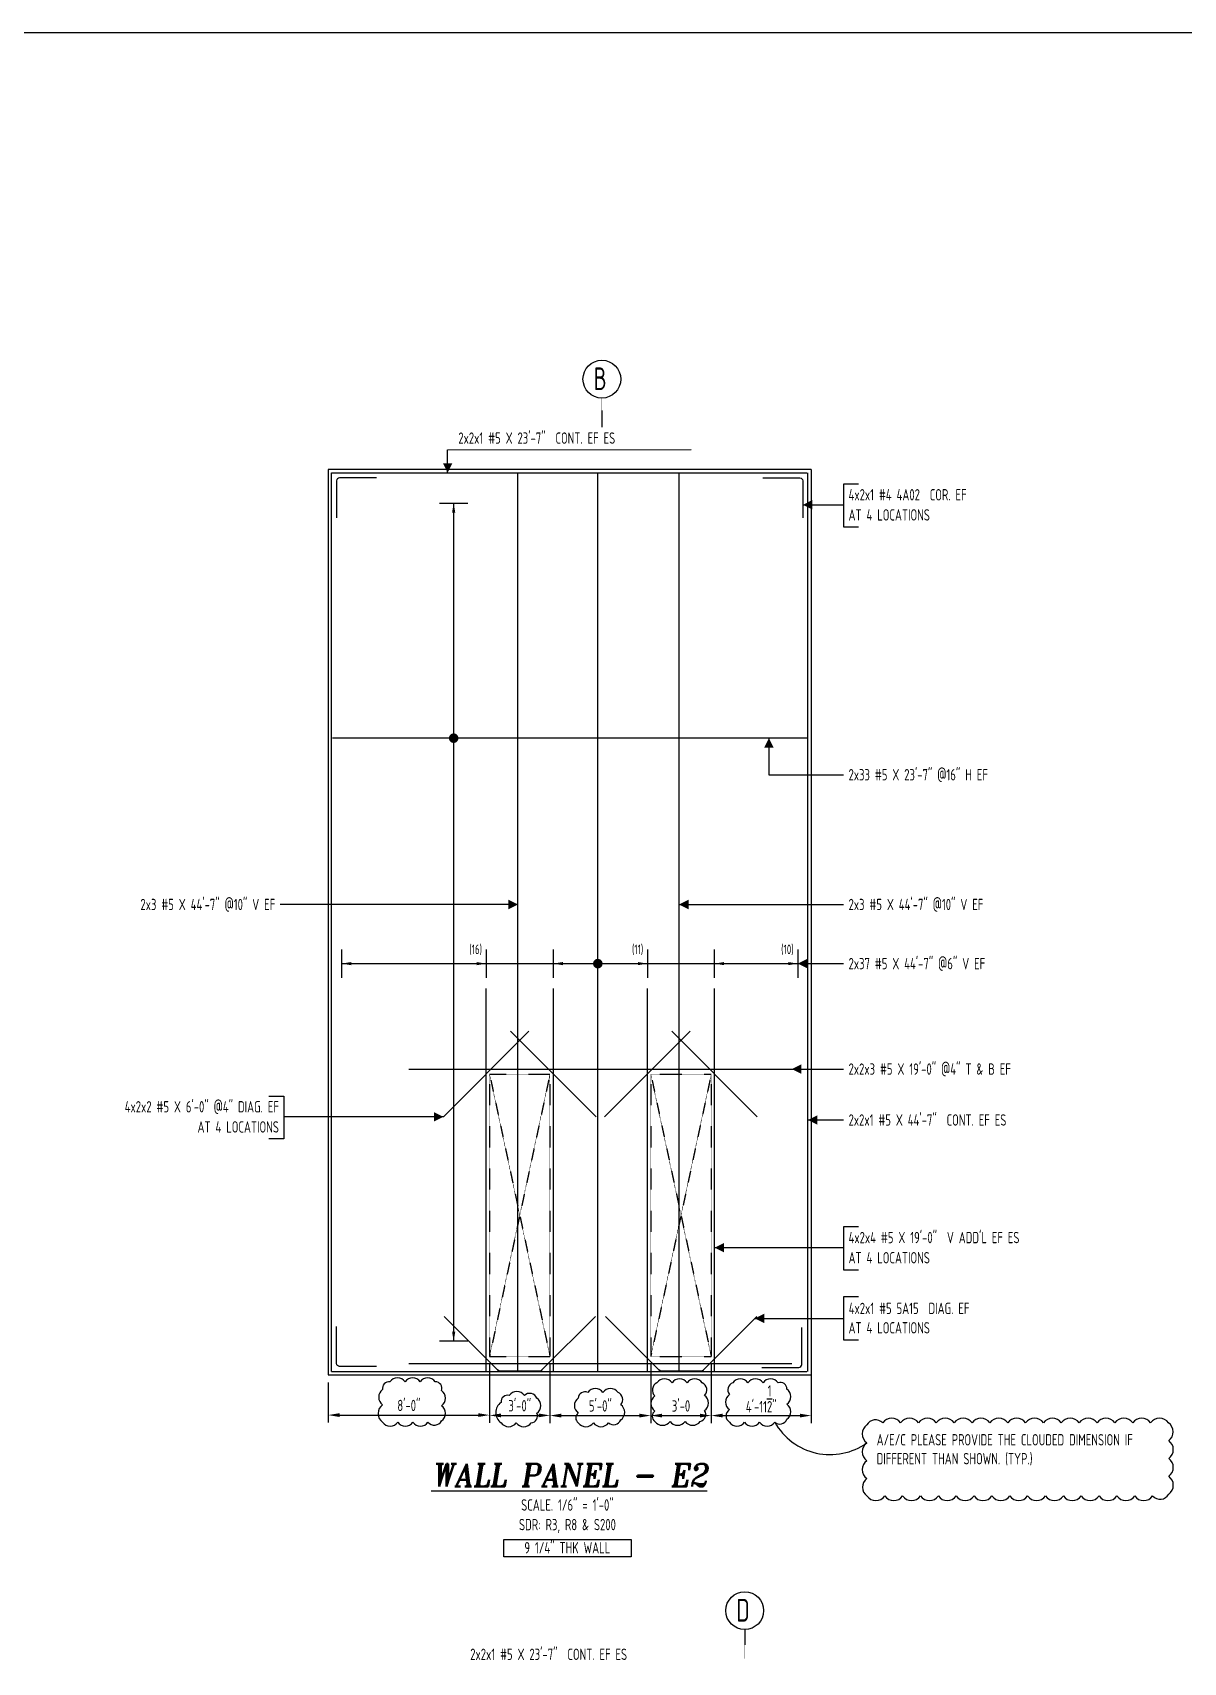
# Model space of a CAD drawing. Header units: inches. Extents: x -10781 to 50822, y -3854 to 38989.
# Drawn here: x 95 to 780, y 249 to 1219 of the extents above; entities that cross this region are included whole.
import ezdxf
from ezdxf.enums import TextEntityAlignment as Align

# ---------------------------------------------------------------- set-up
doc = ezdxf.new("R2010")
doc.units = ezdxf.units.IN
doc.header["$LTSCALE"] = 0.025
doc.header["$MEASUREMENT"] = 0
doc.linetypes.add('HIDDEN', pattern=[6, 3, -3])
doc.linetypes.add('PHANTOM', pattern=[2.5, 1.25, -0.25, 0.25, -0.25, 0.25, -0.25])
doc.layers.get('0').update_dxf_attribs({"linetype": 'CONTINUOUS'})
doc.layers.get('Defpoints').update_dxf_attribs({"linetype": 'CONTINUOUS'})
for name, color, linetype in [('0-25TEXT', 7, 'CONTINUOUS'), ('0-35', 3, 'CONTINUOUS'), ('0-35TEXT', 3, 'CONTINUOUS'), ('0-50', 10, 'CONTINUOUS'), ('BAR-LBL', 2, 'CONTINUOUS'), ('DETAIL', 83, 'CONTINUOUS'), ('GRID', 8, 'PHANTOM'), ('hidden', 7, 'HIDDEN'), ('INTERMEDIATERANGELAY', 7, 'CONTINUOUS'), ('RANGELAY', 7, 'CONTINUOUS'), ('REBARS', 4, 'CONTINUOUS')]:
    doc.layers.add(name, color=color, linetype=linetype)
doc.styles.add('AR', font='ARCHQUIK.shx', dxfattribs={"width": 0.8})
doc.styles.add('ROMANT', font='romant')
doc.dimstyles.new('CADS_DIM_48', dxfattribs={"dimscale": 48, "dimtxt": 0.09375, "dimasz": 0.09375, "dimexe": 0.0625, "dimexo": 0.0625, "dimgap": 0.09375, "dimtad": 0, "dimtih": 1, "dimtoh": 1, "dimzin": 1, "dimdsep": 46, "dimlunit": 4, "dimtxsty": 'AR', "dimblk": 'CLOSED', "dimcen": 0.1875, "dimadec": 0, "dimazin": 0, "dimtfac": 1, "dimtofl": 0, "dimtmove": 0, "dimatfit": 1, "dimldrblk": 'DOTBLANK', "dimfxl": 1, "dimtzin": 0, "dimarcsym": 0})

# ---------------------------------------------------------------- blocks, each defined once
blk = doc.blocks.new('*U246', base_point=(431.48, 421.93))
at = {"layer": 'REBARS', "color": 0}
blk.add_lwpolyline([(431.17, 421.93), (431.17, 956.93)], dxfattribs=at)
blk = doc.blocks.new('rendmark')
at = {"color": 4}
blk.add_line((0, -3), (0, 3), dxfattribs=at)
blk = doc.blocks.new('rarrow')
at = {"color": 7}
blk.add_solid([(2, -0.33), (2, 0.33), (0, 0)], dxfattribs=at)
blk = doc.blocks.new('*U721', base_point=(278.64, 664.75))
at = {"layer": 'INTERMEDIATERANGELAY'}
for p, q in [((364.69, 664.75), (404.68, 664.75)), ((460.7, 664.75), (500.73, 664.75))]:
    blk.add_line(p, q, dxfattribs=at)
at = {"layer": 'RANGELAY'}
for p, q in [((278.64, 664.75), (364.69, 664.75)), ((404.68, 664.75), (460.7, 664.75)), ((500.73, 664.75), (550.26, 664.75))]:
    blk.add_line(p, q, dxfattribs=at)
at = {"layer": 'RANGELAY', "xscale": 2.834645669291339, "yscale": 2.834645669291339}
for name, p in [('rendmark', (278.64, 664.75)), ('rendmark', (404.68, 664.75)), ('rendmark', (500.73, 664.75)), ('rarrow', (278.64, 664.75)), ('rarrow', (404.68, 664.75)), ('rarrow', (500.73, 664.75))]:
    blk.add_blockref(name, p, dxfattribs=at)
at = {"layer": 'RANGELAY', "xscale": 2.834645669291339, "yscale": 2.834645669291339, "rotation": 179.999996929531}
for name, p in [('rendmark', (364.69, 664.75)), ('rendmark', (460.7, 664.75)), ('rendmark', (550.26, 664.75)), ('rarrow', (364.69, 664.75)), ('rarrow', (460.7, 664.75)), ('rarrow', (550.26, 664.75))]:
    blk.add_blockref(name, p, dxfattribs=at)
blk = doc.blocks.new('VPM6885C0')
at = {"const_width": 1}
blk.add_lwpolyline([(-0.5, 0, 1), (0.5, 0, 1)], format="xyb", close=True, dxfattribs=at)
blk = doc.blocks.new('*U728', base_point=(556.26, 798.64))
at = {"layer": 'REBARS', "color": 0}
blk.add_lwpolyline([(556.26, 798.95), (273.26, 798.95)], dxfattribs=at)
blk = doc.blocks.new('*U191', base_point=(345.33, 439.93))
at = {"layer": 'RANGELAY'}
blk.add_line((345.33, 439.93), (345.33, 938.93), dxfattribs=at)
at = {"layer": 'RANGELAY', "xscale": 2.834645669291339, "yscale": 2.834645669291339}
for name, p, rotation in [('rendmark', (345.33, 938.93), 269.9999968959739), ('rarrow', (345.33, 938.93), 269.9999968959739), ('rendmark', (345.33, 439.93), 89.99999996644293), ('rarrow', (345.33, 439.93), 89.99999996644293)]:
    blk.add_blockref(name, p, dxfattribs=dict(at, rotation=rotation))
blk = doc.blocks.new('VPM689920')
at = {"const_width": 1}
blk.add_lwpolyline([(-0.5, 0, 1), (0.5, 0, 1)], format="xyb", close=True, dxfattribs=at)
blk = doc.blocks.new('leadrblk')
blk.add_lwpolyline([(0, 0, 0, 1, 0), (1, 0, 1, 1, 0)], format="xyseb")
blk = doc.blocks.new('*U113', base_point=(339.45, 573.32))
at = {"layer": 'REBARS', "color": 0}
blk.add_lwpolyline([(339.23, 573.54), (390.15, 624.45)], dxfattribs=at)
blk = doc.blocks.new('*U114', base_point=(318.69, 601.68))
at = {"layer": 'REBARS', "color": 0}
blk.add_lwpolyline([(318.69, 602), (546.69, 602)], dxfattribs=at)
blk = doc.blocks.new('*U115', base_point=(318.69, 426.96))
at = {"layer": 'REBARS', "color": 0}
blk.add_lwpolyline([(318.69, 426.65), (546.69, 426.65)], dxfattribs=at)
blk = doc.blocks.new('*U116', base_point=(429.92, 573.32))
at = {"layer": 'REBARS', "color": 0}
blk.add_lwpolyline([(430.14, 573.54), (379.23, 624.45)], dxfattribs=at)
blk = doc.blocks.new('*U117', base_point=(525.92, 573.32))
at = {"layer": 'REBARS', "color": 0}
blk.add_lwpolyline([(526.15, 573.54), (475.23, 624.45)], dxfattribs=at)
blk = doc.blocks.new('*U118', base_point=(435.46, 573.32))
at = {"layer": 'REBARS', "color": 0}
blk.add_lwpolyline([(435.24, 573.54), (486.15, 624.45)], dxfattribs=at)
blk = doc.blocks.new('*U596', base_point=(500.42, 421.93))
at = {"layer": 'REBARS', "color": 0}
blk.add_lwpolyline([(500.73, 421.93), (500.73, 649.93)], dxfattribs=at)
blk = doc.blocks.new('*U597', base_point=(461.01, 421.93))
at = {"layer": 'REBARS', "color": 0}
blk.add_lwpolyline([(460.7, 421.93), (460.7, 649.93)], dxfattribs=at)
blk = doc.blocks.new('*U255', base_point=(275.39, 424.68))
at = {"layer": 'REBARS', "color": 0}
blk.add_lwpolyline([(299.39, 424.93), (277.39, 424.93, -0.414213), (275.64, 426.68), (275.64, 448.68)], format="xyb", dxfattribs=at)
blk = doc.blocks.new('*U256', base_point=(552.86, 424.14))
at = {"layer": 'REBARS', "color": 0}
blk.add_lwpolyline([(528.86, 424.39), (550.86, 424.39, 0.414213), (552.61, 426.14), (552.61, 448.14)], format="xyb", dxfattribs=at)
blk = doc.blocks.new('*U730', base_point=(272.64, 956.62))
at = {"layer": 'REBARS', "color": 0}
blk.add_lwpolyline([(272.64, 956.93), (555.64, 956.93)], dxfattribs=at)
blk = doc.blocks.new('*U731', base_point=(272.64, 422.24))
at = {"layer": 'REBARS', "color": 0}
blk.add_lwpolyline([(272.64, 421.93), (555.64, 421.93)], dxfattribs=at)
blk = doc.blocks.new('*U247', base_point=(272.95, 421.93))
at = {"layer": 'REBARS', "color": 0}
blk.add_lwpolyline([(272.64, 421.93), (272.64, 956.93)], dxfattribs=at)
blk = doc.blocks.new('*U248', base_point=(555.95, 421.93))
at = {"layer": 'REBARS', "color": 0}
blk.add_lwpolyline([(556.26, 421.93), (556.26, 956.93)], dxfattribs=at)
blk = doc.blocks.new('*U815', base_point=(383.87, 421.93))
at = {"layer": 'REBARS', "color": 0}
blk.add_lwpolyline([(383.56, 421.93), (383.56, 956.93)], dxfattribs=at)
blk = doc.blocks.new('*U816', base_point=(479.86, 421.93))
at = {"layer": 'REBARS', "color": 0}
blk.add_lwpolyline([(479.55, 421.93), (479.55, 956.93)], dxfattribs=at)
blk = doc.blocks.new('*U847', base_point=(397.41, 421.93))
at = {"layer": 'REBARS', "color": 0}
blk.add_lwpolyline([(371.41, 422.24), (396.37, 422.24, 0.198908), (397.92, 422.88), (429.71, 454.67)], format="xyb", dxfattribs=at)
blk = doc.blocks.new('*U848', base_point=(371.96, 421.93))
at = {"layer": 'REBARS', "color": 0}
blk.add_lwpolyline([(397.96, 422.24), (373, 422.24, -0.198908), (371.45, 422.88), (339.66, 454.67)], format="xyb", dxfattribs=at)
blk = doc.blocks.new('*U849', base_point=(493.51, 421.93))
at = {"layer": 'REBARS', "color": 0}
blk.add_lwpolyline([(467.51, 422.24), (492.47, 422.24, 0.198908), (494.02, 422.88), (525.81, 454.67)], format="xyb", dxfattribs=at)
blk = doc.blocks.new('*U850', base_point=(468.06, 421.93))
at = {"layer": 'REBARS', "color": 0}
blk.add_lwpolyline([(494.06, 422.24), (469.1, 422.24, -0.198908), (467.55, 422.88), (435.76, 454.67)], format="xyb", dxfattribs=at)
blk = doc.blocks.new('*U257', base_point=(275.39, 954.18))
at = {"layer": 'REBARS', "color": 0}
blk.add_lwpolyline([(299.39, 953.93), (277.39, 953.93, 0.414214), (275.64, 952.18), (275.64, 930.18)], format="xyb", dxfattribs=at)
blk = doc.blocks.new('*U258', base_point=(553.51, 954.18))
at = {"layer": 'REBARS', "color": 0}
blk.add_lwpolyline([(529.51, 953.93), (551.51, 953.93, -0.414214), (553.26, 952.18), (553.26, 930.18)], format="xyb", dxfattribs=at)
blk = doc.blocks.new('*U598', base_point=(404.41, 421.93))
at = {"layer": 'REBARS', "color": 0}
blk.add_lwpolyline([(404.73, 421.93), (404.73, 649.93)], dxfattribs=at)
blk = doc.blocks.new('*U599', base_point=(365, 421.93))
at = {"layer": 'REBARS', "color": 0}
blk.add_lwpolyline([(364.69, 421.93), (364.69, 649.93)], dxfattribs=at)
blk = doc.blocks.new('*D273')
at = {"layer": 'Defpoints', "color": 0, "transparency": 16777216}
for p in [(366.69, 430.92), (402.68, 430.92), (402.68, 395.83)]:
    blk.add_point(p, dxfattribs=at)
at = {"layer": 'DETAIL', "color": 0, "lineweight": -2, "transparency": 16777216}
for p, q in [((366.69, 426.42), (366.69, 391.33)), ((402.68, 426.42), (402.68, 391.33)), ((373.44, 395.83), (395.93, 395.83))]:
    blk.add_line(p, q, dxfattribs=at)
at = {"layer": 'DETAIL', "color": 0, "transparency": 16777216}
for points in [[(373.44, 396.95), (373.44, 394.7), (366.69, 395.83)], [(395.93, 396.95), (395.93, 394.7), (402.68, 395.83)]]:
    blk.add_solid(points, dxfattribs=at)
at = {"layer": 'DETAIL', "color": 0, "transparency": 16777216, "insert": (384.69, 401.57), "char_height": 6.75, "attachment_point": 5, "style": 'AR'}
blk.add_mtext('3\'-0"', dxfattribs=at)
blk = doc.blocks.new('_DotBlank')
at = {"layer": '0-35', "color": 0, "lineweight": -2}
blk.add_line((-0.5, 0), (-1, 0), dxfattribs=at)
blk.add_circle((0, 0), 0.5, dxfattribs=at)
blk = doc.blocks.new('*D274')
at = {"layer": 'Defpoints', "color": 0, "transparency": 16777216}
for p in [(462.7, 427.52), (402.68, 395.83), (462.7, 395.72)]:
    blk.add_point(p, dxfattribs=at)
at = {"layer": 'DETAIL', "color": 0, "lineweight": -2, "transparency": 16777216}
for p, q in [((462.7, 423.02), (462.7, 391.22)), ((402.68, 391.33), (402.68, 391.22)), ((409.43, 395.72), (455.95, 395.72))]:
    blk.add_line(p, q, dxfattribs=at)
at = {"layer": 'DETAIL', "color": 0, "transparency": 16777216}
for points in [[(409.43, 396.84), (409.43, 394.59), (402.68, 395.72)], [(455.95, 396.84), (455.95, 394.59), (462.7, 395.72)]]:
    blk.add_solid(points, dxfattribs=at)
at = {"layer": 'DETAIL', "color": 0, "transparency": 16777216, "insert": (432.69, 401.46), "char_height": 6.75, "attachment_point": 5, "style": 'AR'}
blk.add_mtext('5\'-0"', dxfattribs=at)
blk = doc.blocks.new('*D275')
at = {"layer": 'Defpoints', "color": 0, "transparency": 16777216}
for p in [(462.7, 430.92), (498.73, 427.52), (498.73, 395.72)]:
    blk.add_point(p, dxfattribs=at)
at = {"layer": 'DETAIL', "color": 0, "lineweight": -2, "transparency": 16777216}
for p, q in [((462.7, 426.42), (462.7, 391.22)), ((498.73, 423.02), (498.73, 391.22)), ((469.45, 395.72), (491.98, 395.72))]:
    blk.add_line(p, q, dxfattribs=at)
at = {"layer": 'DETAIL', "color": 0, "transparency": 16777216}
for points in [[(469.45, 396.84), (469.45, 394.59), (462.7, 395.72)], [(491.98, 396.84), (491.98, 394.59), (498.73, 395.72)]]:
    blk.add_solid(points, dxfattribs=at)
at = {"layer": 'DETAIL', "color": 0, "transparency": 16777216, "insert": (480.72, 401.46), "char_height": 6.75, "attachment_point": 5, "style": 'AR'}
blk.add_mtext("3'-0", dxfattribs=at)
blk = doc.blocks.new('*D276')
at = {"layer": 'Defpoints', "color": 0, "transparency": 16777216}
for p in [(498.73, 430.92), (558.26, 427.52), (558.26, 395.72)]:
    blk.add_point(p, dxfattribs=at)
at = {"layer": 'DETAIL', "color": 0, "lineweight": -2, "transparency": 16777216}
for p, q in [((498.73, 426.42), (498.73, 391.22)), ((558.26, 423.02), (558.26, 391.22)), ((505.48, 395.72), (551.51, 395.72))]:
    blk.add_line(p, q, dxfattribs=at)
at = {"layer": 'DETAIL', "color": 0, "transparency": 16777216}
for points in [[(505.48, 396.85), (505.48, 394.6), (498.73, 395.72)], [(551.51, 396.85), (551.51, 394.6), (558.26, 395.72)]]:
    blk.add_solid(points, dxfattribs=at)
at = {"layer": 'DETAIL', "color": 0, "transparency": 16777216, "insert": (528.5, 405.73), "char_height": 6.75, "attachment_point": 5, "style": 'AR'}
blk.add_mtext('4\'-11{\\H1.000000x;\\S1/2;}"', dxfattribs=at)
blk = doc.blocks.new('*D277')
at = {"layer": 'Defpoints', "color": 0, "transparency": 16777216}
for p in [(366.69, 430.92), (270.64, 419.93), (366.69, 396.01)]:
    blk.add_point(p, dxfattribs=at)
at = {"layer": 'DETAIL', "color": 0, "lineweight": -2, "transparency": 16777216}
for p, q in [((366.69, 426.42), (366.69, 391.51)), ((270.64, 415.43), (270.64, 391.51)), ((277.39, 396.01), (359.94, 396.01))]:
    blk.add_line(p, q, dxfattribs=at)
at = {"layer": 'DETAIL', "color": 0, "transparency": 16777216}
for points in [[(277.39, 397.13), (277.39, 394.88), (270.64, 396.01)], [(359.94, 397.13), (359.94, 394.88), (366.69, 396.01)]]:
    blk.add_solid(points, dxfattribs=at)
at = {"layer": 'DETAIL', "color": 0, "transparency": 16777216, "insert": (318.66, 401.75), "char_height": 6.75, "attachment_point": 5, "style": 'AR'}
blk.add_mtext('8\'-0"', dxfattribs=at)

msp = doc.modelspace()

# ---------------------------------------------------------------- linework, layer by layer
at = {"layer": '0-25TEXT'}
for points in [[(341.74728, 956.93057), (341.74728, 970.66144), (486.82542, 970.72997)], [(586.47595, 950.23109), (577.4769, 950.23109), (577.4769, 924.73377), (586.47595, 924.73377)], [(553.26309, 937.85739), (577.4769, 937.85739)], [(533.04317, 798.95183), (533.04317, 777.18482), (577.4769, 777.18482)], [(383.55838, 699.94982), (242.06249, 699.94982)], [(479.55258, 699.94829), (577.4769, 699.94829)], [(550.2632, 664.75132), (577.4769, 664.75132)], [(546.68981, 601.99638), (577.4769, 601.99638)], [(235.2583, 585.91424), (244.25736, 585.91424), (244.25736, 560.41692), (235.2583, 560.41692)], [(339.23397, 573.54054), (244.25736, 573.54054)], [(556.26323, 571.67227), (577.4769, 571.67227)], [(586.47595, 508.06087), (577.4769, 508.06087), (577.4769, 482.56354), (586.47595, 482.56354)], [(500.73421, 495.68717), (577.4769, 495.68717)], [(586.47595, 466.3495), (577.4769, 466.3495), (577.4769, 440.85217), (586.47595, 440.85217)], [(524.65483, 453.52065), (577.4769, 453.60083)]]:
    msp.add_lwpolyline(points, dxfattribs=at)
at = {"layer": '0-35'}
for p, q in [((270.6382, 958.93057), (270.6382, 419.93057)), ((558.2632, 958.93057), (270.6382, 958.93057)), ((558.2632, 958.93057), (558.2632, 419.93057)), ((270.6382, 419.93057), (558.2632, 419.93057))]:
    msp.add_line(p, q, dxfattribs=at)
at = {"layer": '0-50'}
msp.add_lwpolyline([(375.1354, 321.99469), (451.02224, 321.99469), (451.02224, 311.63833), (375.1354, 311.63833)], close=True, dxfattribs=at)
for centre in [(433.59012, 1012.65656), (518.6382, 279.60184)]:
    msp.add_circle(centre, 11.25, dxfattribs=at)
at = {"layer": 'BAR-LBL'}
msp.add_lwpolyline([(-1827.83028, 1218.9583), (2524.72777, 1218.9583), (2524.72777, -1266.46422), (-1827.83028, -1266.46422)], close=True, dxfattribs=at)
at = {"layer": 'DETAIL'}
for points in [[(303.02417, 391.7249, 0.52056705), (312.02417, 391.7249, 0.52056705), (321.02417, 391.7249, 0.52056705), (330.02417, 391.7249, 0.52056705), (338.15402, 392.59504, 0.52056705), (338.15402, 401.59504, 0.52056705), (338.15402, 410.59504, 0.52056705), (334.37908, 415.8201, 0.52056705), (325.37908, 415.8201, 0.52056705), (316.37908, 415.8201, 0.52056705), (307.37908, 415.8201, 0.52056705), (303.02417, 411.17501, 0.52056705), (303.02417, 402.17501, 0.52056705)], [(465.16302, 392.28114, 0.52056705), (474.16302, 392.28114, 0.52056705), (483.16302, 392.28114, 0.52056705), (492.16302, 392.28114, 0.52056705), (494.77961, 398.66455, 0.52056705), (494.77961, 407.66455, 0.52056705), (493.34741, 415.23236, 0.52056705), (484.34741, 415.23236, 0.52056705), (475.34741, 415.23236, 0.52056705), (466.34741, 415.23236, 0.52056705), (465.16302, 407.41676, 0.52056705), (465.16302, 398.41676, 0.52056705)], [(509.513, 391.76644, 0.52056705), (518.513, 391.76644, 0.52056705), (527.513, 391.76644, 0.52056705), (536.513, 391.76644, 0.52056705), (543.78952, 393.48991, 0.52056705), (543.78952, 402.48991, 0.52056705), (543.78952, 411.48991, 0.52056705), (538.5342, 415.23459, 0.52056705), (529.5342, 415.23459, 0.52056705), (520.5342, 415.23459, 0.52056705), (511.5342, 415.23459, 0.52056705), (509.513, 408.2558, 0.52056705), (509.513, 399.2558, 0.52056705)], [(373.56554, 391.45579, 0.52056705), (382.56554, 391.45579, 0.52056705), (391.56554, 391.45579, 0.52056705), (394.89777, 397.12357, 0.52056705), (394.89777, 406.12357, 0.52056705), (387.46128, 407.68707, 0.52056705), (378.46128, 407.68707, 0.52056705), (373.56554, 403.58281, 0.52056705)], [(419.56052, 391.4563, 0.52056705), (428.56052, 391.4563, 0.52056705), (437.56052, 391.4563, 0.52056705), (444.82785, 393.18897, 0.52056705), (444.82785, 402.18897, 0.52056705), (443.18735, 409.54847, 0.52056705), (434.18735, 409.54847, 0.52056705), (425.18735, 409.54847, 0.52056705), (419.56052, 406.17531, 0.52056705), (419.56052, 397.17531, 0.52056705)], [(591.42472, 347.86791, 0.52056705), (602.05767, 347.86791, 0.52056705), (612.69062, 347.86791, 0.52056705), (623.32357, 347.86791, 0.52056705), (633.95652, 347.86791, 0.52056705), (644.58947, 347.86791, 0.52056705), (655.22242, 347.86791, 0.52056705), (665.85538, 347.86791, 0.52056705), (676.48833, 347.86791, 0.52056705), (687.12128, 347.86791, 0.52056705), (697.75423, 347.86791, 0.52056705), (708.38718, 347.86791, 0.52056705), (719.02013, 347.86791, 0.52056705), (729.65308, 347.86791, 0.52056705), (740.28604, 347.86791, 0.52056705), (750.91899, 347.86791, 0.52056705), (761.55194, 347.86791, 0.52056705), (771.11339, 348.9394, 0.52056705), (771.11339, 359.57236, 0.52056705), (771.11339, 370.20531, 0.52056705), (771.11339, 380.83826, 0.52056705), (770.97143, 391.32925, 0.52056705), (760.33848, 391.32925, 0.52056705), (749.70553, 391.32925, 0.52056705), (739.07258, 391.32925, 0.52056705), (728.43962, 391.32925, 0.52056705), (717.80667, 391.32925, 0.52056705), (707.17372, 391.32925, 0.52056705), (696.54077, 391.32925, 0.52056705), (685.90782, 391.32925, 0.52056705), (675.27487, 391.32925, 0.52056705), (664.64192, 391.32925, 0.52056705), (654.00896, 391.32925, 0.52056705), (643.37601, 391.32925, 0.52056705), (632.74306, 391.32925, 0.52056705), (622.11011, 391.32925, 0.52056705), (611.47716, 391.32925, 0.52056705), (600.84421, 391.32925, 0.52056705), (591.42472, 390.11579, 0.52056705), (591.42472, 379.48284, 0.52056705), (591.42472, 368.84989, 0.52056705), (591.42472, 358.21694, 0.52056705)]]:
    msp.add_lwpolyline(points, format="xyb", close=True, dxfattribs=at)
msp.add_arc((569.51268, 410.40736), 37.9007, 209.4613151, 305.32004839, dxfattribs=at)
at = {"layer": 'GRID', "lineweight": -3}
for points in [[(433.59012, 1001.40656), (433.59012, 984.16562)], [(518.6382, 268.35184), (518.6382, 251.11091)]]:
    msp.add_lwpolyline(points, dxfattribs=at)
at = {"layer": 'hidden'}
for p, q in [((366.68981, 598.99638), (366.68981, 430.91583)), ((402.68151, 598.99638), (402.68151, 430.91583)), ((462.69803, 598.99638), (462.69803, 430.91583)), ((498.7342, 598.99638), (498.7342, 430.91583))]:
    msp.add_line(p, q, dxfattribs=at)
for points in [[(402.68151, 598.99638), (366.68981, 430.91583)], [(366.68981, 598.99638), (402.68151, 430.91583)], [(366.68981, 598.99638), (402.68151, 598.99638)], [(462.69803, 598.99638), (498.7342, 598.99638)], [(498.7342, 598.99638), (462.69803, 430.91583)], [(462.69803, 598.99638), (498.7342, 430.91583)], [(366.68981, 430.91583), (402.68151, 430.91583)], [(462.69803, 430.91583), (498.7342, 430.91583)]]:
    msp.add_lwpolyline(points, dxfattribs=at)

# ---------------------------------------------------------------- block references
at = {"layer": '0-25TEXT'}
for name, p, xscale, yscale, rotation in [('leadrblk', (341.74728, 956.93057), 5.623937007874017, 2.250708661417324, 90.00000153523449), ('VPM689920', (345.33178, 798.95184), 2.834645669291339, 2.834645669291339, 269.9999999664429), ('leadrblk', (533.04317, 798.95183), 5.623937007874017, 2.250708661417324, 270.0000046057035), ('leadrblk', (383.55838, 699.94982), 5.623937007874017, 2.250708661417324, 180.000003070469), ('leadrblk', (339.23397, 573.54054), 5.623937007874017, 2.250708661417324, 180.000003070469), ('leadrblk', (556.26323, 571.67227), 5.623937007874011, 2.250708661417324, 6.129042313673954e-06)]:
    msp.add_blockref(name, p, dxfattribs=dict(at, xscale=xscale, yscale=yscale, rotation=rotation))
for name, p, xscale, yscale in [('leadrblk', (553.26309, 937.85739), 5.623937007874017, 2.250708661417324), ('leadrblk', (479.55258, 699.94829), 5.623937007874017, 2.250708661417324), ('VPM6885C0', (431.17006, 664.75132), 2.834645669291339, 2.834645669291339), ('leadrblk', (550.2632, 664.75132), 5.623937007874017, 2.250708661417324), ('leadrblk', (546.68981, 601.99638), 5.623937007874017, 2.250708661417324), ('leadrblk', (500.73421, 495.68717), 5.623937007874017, 2.250708661417324), ('leadrblk', (524.65483, 453.52065), 5.623937007874017, 2.250708661417324)]:
    msp.add_blockref(name, p, dxfattribs=dict(at, xscale=xscale, yscale=yscale))
at = {"layer": 'RANGELAY'}
for name, p in [('*U191', (345.33178, 439.93057)), ('*U721', (278.6382, 664.75132))]:
    msp.add_blockref(name, p, dxfattribs=at)
at = {"layer": 'REBARS', "color": 4}
for name, p in [('*U730', (272.6382, 956.61807)), ('*U247', (272.9507, 421.93057)), ('*U257', (275.38821, 954.18057)), ('*U815', (383.87078, 421.93057)), ('*U246', (431.48247, 421.93057)), ('*U816', (479.86499, 421.93057)), ('*U258', (553.51309, 954.18057)), ('*U248', (555.95078, 421.93057)), ('*U728', (556.26315, 798.63934)), ('*U599', (365.00228, 421.93057)), ('*U598', (404.41352, 421.93057)), ('*U597', (461.01049, 421.93057)), ('*U596', (500.42174, 421.93057)), ('*U113', (339.45494, 573.31957)), ('*U116', (429.91639, 573.31957)), ('*U118', (435.46315, 573.31957)), ('*U117', (525.9246, 573.31957)), ('*U114', (318.68981, 601.68388)), ('*U255', (275.3882, 424.68057)), ('*U848', (371.96276, 421.93057)), ('*U847', (397.40856, 421.93057)), ('*U850', (468.05992, 421.93057)), ('*U849', (493.50572, 421.93057)), ('*U256', (552.85507, 424.1399)), ('*U731', (272.6382, 422.24307)), ('*U115', (318.68981, 426.96347))]:
    msp.add_blockref(name, p, dxfattribs=at)

# ---------------------------------------------------------------- texts
at = {"color": 7, "linetype": 'Continuous', "style": 'ROMANT', "oblique": 9, "width": 0.95}
msp.add_text('%%UWALL PANEL - E2', height=13.5, dxfattribs=at).set_placement((414.4507, 353.5666), align=Align.CENTER)
at = {"layer": '0-25TEXT', "style": 'AR', "width": 0.8}
for s, p in [(' (16) ', (364.68981, 670.42062)), (' (11) ', (460.7022, 670.42062)), (' (10) ', (550.2632, 670.42062))]:
    msp.add_text(s, height=5.669291, dxfattribs=at).set_placement(p, align=Align.RIGHT)
at = {"layer": '0-35TEXT', "style": 'AR', "width": 0.8}
for p in [(580.47658, 928.48337), (580.47658, 486.31315), (580.47658, 444.60178)]:
    msp.add_text('AT 4 LOCATIONS', height=6.7498312, dxfattribs=at).set_placement(p)
msp.add_text('AT 4 LOCATIONS', height=6.7498312, dxfattribs=at).set_placement((241.25767, 564.16652), align=Align.RIGHT)
for s, p in [('SCALE. 1/6" = 1\'-0"', (413.07882, 339.11971)), ('SDR: R3, R8 & S200', (413.07882, 327.45151)), ('9 1/4" THK WALL', (413.0019, 313.66349))]:
    msp.add_text(s, height=6.7498312, dxfattribs=at).set_placement(p, align=Align.CENTER)
at = {"layer": '0-50', "style": 'AR', "width": 0.8}
for s, p in [('B', (428.60358, 1006.1701)), ('D', (513.65166, 273.11539))]:
    msp.add_text(s, height=13.5, dxfattribs=at).set_placement(p)
at = {"layer": 'BAR-LBL', "style": 'AR', "width": 0.8}
for s, p in [('2x2x1 #5 X 23\'-7"  CONT. EF ES', (348.09505, 974.21498)), ('4x2x1 #4 4A02  COR. EF', (580.47658, 940.48211)), ('2x33 #5 X 23\'-7" @16" H EF', (580.47658, 773.81018)), ('2x3 #5 X 44\'-7" @10" V EF', (580.47658, 696.57364)), ('2x37 #5 X 44\'-7" @6" V EF', (580.47658, 661.37668)), ('2x2x3 #5 X 19\'-0" @4" T & B EF', (580.47658, 598.62173)), ('2x2x1 #5 X 44\'-7"  CONT. EF ES', (580.47658, 568.29763)), ('4x2x4 #5 X 19\'-0"  V ADD\'L EF ES', (580.47658, 498.31189)), ('4x2x1 #5 5A15  DIAG. EF', (580.58059, 456.14759)), ('2x2x1 #5 X 23\'-7"  CONT. EF ES', (355.1795, 250.23603))]:
    msp.add_text(s, height=6.7492913, dxfattribs=at).set_placement(p)
for s, p in [('2x3 #5 X 44\'-7" @10" V EF', (239.06281, 696.57517)), ('4x2x2 #5 X 6\'-0" @4" DIAG. EF', (241.25767, 576.16526))]:
    msp.add_text(s, height=6.7492913, dxfattribs=at).set_placement(p, align=Align.RIGHT)
at = {"layer": 'DETAIL', "insert": (597.20877, 384.69616), "char_height": 6.75, "width": 172.6148431, "attachment_point": 1, "style": 'AR'}
msp.add_mtext('A/E/C PLEASE PROVIDE THE CLOUDED DIMENSION IF DIFFERENT THAN SHOWN. (TYP.)', dxfattribs=at)

# ---------------------------------------------------------------- dimensions: what is measured, and where the dimension line sits
at = {"layer": 'DETAIL'}
for base, p1, p2, override, picture, middle in [((366.68981, 396.00848), (270.6382, 419.93057), (366.68981, 430.91583), {"dimscale": 72, "dimgap": 0.03125, "dimtad": 1, "dimtih": 0, "dimtoh": 0, "dimdec": 3, "dimtdec": 4}, '*D277', (318.66401, 401.74986)), ((402.68151, 395.82875), (366.68981, 430.91583), (402.68151, 430.91583), {"dimscale": 72, "dimgap": 0.03125, "dimtad": 1, "dimtih": 0, "dimtoh": 0, "dimdec": 4, "dimtdec": 4}, '*D273', (384.68566, 401.57013)), ((462.69803, 395.71589), (402.68151, 395.82875), (462.69803, 427.52327), {"dimscale": 72, "dimgap": 0.03125, "dimtad": 1, "dimtih": 0, "dimtoh": 0, "dimdec": 4, "dimtdec": 4}, '*D274', (432.68977, 401.45727)), ((558.2632, 395.72058), (498.7342, 430.91583), (558.2632, 427.52327), {"dimscale": 72, "dimgap": 0.03125, "dimtad": 1, "dimtih": 0, "dimtoh": 0, "dimdec": 4, "dimtdec": 4}, '*D276', (528.4987, 405.72921))]:
    dim = msp.add_linear_dim(base=base, p1=p1, p2=p2, dimstyle='CADS_DIM_48', override=override, dxfattribs=at)
    dim.commit()
    dim.dimension.update_dxf_attribs({"geometry": picture, "text_midpoint": middle})
dim = msp.add_linear_dim(base=(498.7342, 395.71589), p1=(462.69803, 430.91583), p2=(498.7342, 427.52327), text="3'-0", dimstyle='CADS_DIM_48', override={"dimscale": 72, "dimgap": 0.03125, "dimtad": 1, "dimtih": 0, "dimtoh": 0, "dimdec": 4, "dimtdec": 4}, dxfattribs=at)
dim.commit()
dim.dimension.update_dxf_attribs({"geometry": '*D275', "text_midpoint": (480.71611, 401.45727)})

doc.saveas('drawing.dxf')
